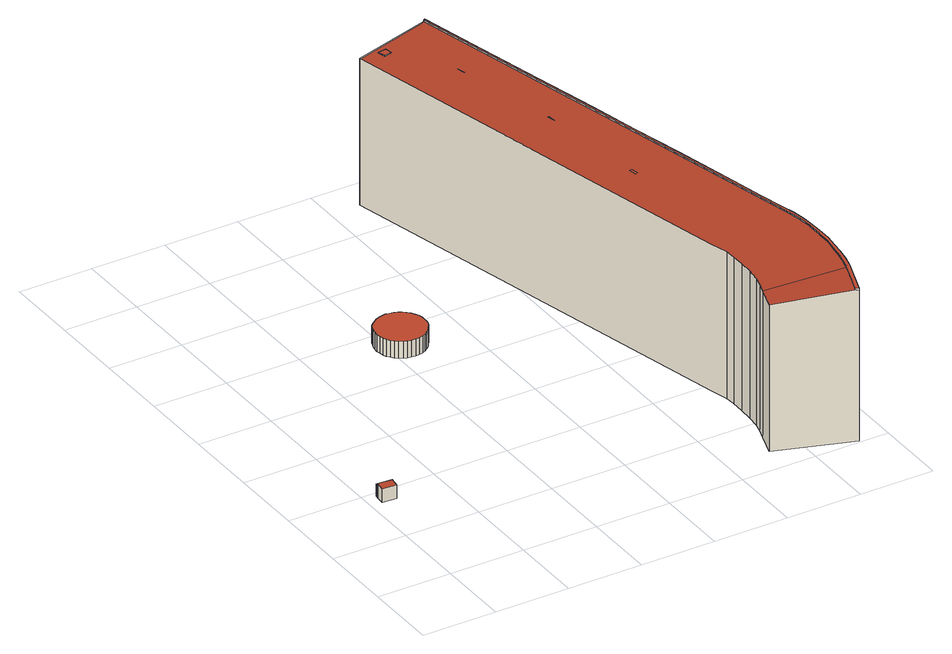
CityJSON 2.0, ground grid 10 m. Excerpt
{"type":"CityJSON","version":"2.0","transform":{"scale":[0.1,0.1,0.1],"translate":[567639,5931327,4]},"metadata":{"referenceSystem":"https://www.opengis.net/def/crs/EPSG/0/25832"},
"CityObjects":{
"building1":{"type":"Building","attributes":{"Grundfläche 2D":"2.228824","Grundhöhe NN":"5.542"},"geometry":[{"type":"Solid","lod":"3","boundaries":[[[[0,1,2,3]],[[4,5,3,2]],[[5,6,0,3]],[[6,7,1,0]],[[7,4,2,1]],[[7,6,5,4]]]],"semantics":{"surfaces":[{"type":"RoofSurface"},{"type":"WallSurface"},{"type":"GroundSurface"}],"values":[[0,1,1,1,1,2]]}}]},
"building2":{"type":"Building","attributes":{"Grundfläche 2D":"1.073300","Grundhöhe NN":"5.525"},"geometry":[{"type":"Solid","lod":"3","boundaries":[[[[8,9,10,11]],[[7,6,11,10]],[[6,12,8,11]],[[12,13,9,8]],[[13,7,10,9]],[[13,12,6,7]]]],"semantics":{"surfaces":[{"type":"RoofSurface"},{"type":"WallSurface"},{"type":"GroundSurface"}],"values":[[0,1,1,1,1,2]]}}]},
"building3":{"type":"Building","attributes":{"Grundfläche 2D":"34.107892","Grundhöhe NN":"5.296"},"geometry":[{"type":"Solid","lod":"3","boundaries":[[[[14,15,16,17,18,19,20,21,22,23,24,25,26,27,28,29,30,31,32,33,34,35,36,37,38,39,40,41,42,43,44,45,46,47,48,49,50,51,52,53]],[[54,55,24,23]],[[55,56,25,24]],[[56,57,26,25]],[[57,58,27,26]],[[58,59,28,27]],[[59,60,29,28]],[[60,61,30,29]],[[61,62,31,30]],[[62,63,32,31]],[[63,64,33,32]],[[64,65,34,33]],[[65,66,35,34]],[[66,67,36,35]],[[67,68,37,36]],[[68,69,38,37]],[[69,70,39,38]],[[70,71,40,39]],[[71,72,41,40]],[[72,73,42,41]],[[73,74,43,42]],[[74,75,44,43]],[[75,76,45,44]],[[76,77,46,45]],[[77,78,47,46]],[[78,79,48,47]],[[79,80,49,48]],[[80,81,50,49]],[[81,82,51,50]],[[82,83,52,51]],[[83,84,53,52]],[[84,85,14,53]],[[85,86,15,14]],[[86,87,16,15]],[[87,88,17,16]],[[88,89,18,17]],[[90,54,23,22]],[[89,91,19,18]],[[91,92,20,19]],[[92,93,21,20]],[[93,90,22,21]],[[82,81,80,79,78,77,76,75,74,73,72,71,70,69,68,67,66,65,64,63,62,61,60,59,58,57,56,55,54,90,93,92,91,89,88,87,86,85,84,83]]]],"semantics":{"surfaces":[{"type":"RoofSurface"},{"type":"WallSurface"},{"type":"GroundSurface"}],"values":[[0,1,1,1,1,1,1,1,1,1,1,1,1,1,1,1,1,1,1,1,1,1,1,1,1,1,1,1,1,1,1,1,1,1,1,1,1,1,1,1,1,2]]}}]},
"building4":{"type":"Building","attributes":{"Grundfläche 2D":"830.461996","Grundhöhe NN":"4.238"},"children":["building4-1","building4-2","building4-3","building4-4","building4-5","building4-6"],"geometry":[{"type":"Solid","lod":"3","boundaries":[[[[94,95,96,97,98,99,100,101,102,103,104,105,106,107,108,109,110,111,112,113,114,115,116,117,118,119,120,121,122,123,124,125,126,127,128]],[[129,130,131,132,133,134,135,136,137,138,139,140,141,142,143,144,145,146,147,148,149,150,151,152,153,154,155,156,157,158,159]],[[160,161,147,146,162]],[[109,108,107,106,105,104,103,102,163,164,165,166,167,168,169,170,171,172,111,110]],[[173,174,128,127]],[[174,175,94,128]],[[175,176,95,94]],[[176,177,96,95]],[[177,178,97,96]],[[178,179,98,97]],[[179,180,99,98]],[[180,181,100,99]],[[181,182,101,100]],[[163,102,101,182]],[[172,137,112,111]],[[135,114,113,112,137,136]],[[135,134,133,115,114]],[[131,130,116,115,133,132]],[[116,130,129,159,158,157,156,119,118,117]],[[155,154,120,119,156]],[[120,154,153]],[[120,153,152]],[[121,120,152,151]],[[150,149,122,121,151]],[[149,148,147,161,125,124,123,122]],[[161,160,126,125]],[[160,173,127,126]],[[183,184,138,137,172,185]],[[186,140,139,138,184,187]],[[141,140,186,188]],[[142,141,188,189]],[[143,142,189,190]],[[144,143,190,191]],[[145,144,191,192]],[[146,145,192,193]],[[162,146,193,194]],[[173,160,162,194,195]],[[174,173,195,196]],[[175,174,196,197]],[[176,175,197,198]],[[177,176,198,199]],[[178,177,199,200]],[[179,178,200,201]],[[180,179,201,202]],[[181,180,202,203]],[[182,181,203,204]],[[163,182,204,205]],[[206,207,208,209,210,211,212,185,172,171,170,169,168,167,166,165,164,163,205,213]],[[190,189,188,186,187,184,183,185,212,211,210,209,208,207,206,213,205,204,203,202,201,200,199,198,197,196,195,194,193,192,191]]]],"semantics":{"surfaces":[{"type":"RoofSurface"},{"type":"WallSurface"},{"type":"GroundSurface"}],"values":[[0,0,0,1,1,1,1,1,1,1,1,1,1,1,1,1,1,1,1,1,1,1,1,1,1,1,1,1,1,1,1,1,1,1,1,1,1,1,1,1,1,1,1,1,1,1,1,1,2]]}}]},
"building4-1":{"type":"BuildingInstallation","parents":["building4"],"geometry":[{"type":"MultiSurface","lod":"3","boundaries":[[[214,215,216]]],"semantics":{"surfaces":[{"type":"RoofSurface"}],"values":[0]}}]},
"building4-2":{"type":"BuildingInstallation","parents":["building4"],"geometry":[{"type":"MultiSurface","lod":"3","boundaries":[[[217,218,219,220]]],"semantics":{"surfaces":[{"type":"RoofSurface"}],"values":[0]}}]},
"building4-3":{"type":"BuildingInstallation","parents":["building4"],"geometry":[{"type":"MultiSurface","lod":"3","boundaries":[[[221,222,223,224]]],"semantics":{"surfaces":[{"type":"RoofSurface"}],"values":[0]}}]},
"building4-4":{"type":"BuildingInstallation","parents":["building4"],"geometry":[{"type":"MultiSurface","lod":"3","boundaries":[[[225,226,227,228]],[[228,227,229,230]],[[227,226,231,229]],[[226,225,232,231]],[[225,228,230,232]]],"semantics":{"surfaces":[{"type":"RoofSurface"},{"type":"WallSurface"}],"values":[0,1,1,1,1]}}]},
"building4-5":{"type":"BuildingInstallation","parents":["building4"],"geometry":[{"type":"MultiSurface","lod":"3","boundaries":[[[233,234,235,236]]],"semantics":{"surfaces":[{"type":"RoofSurface"}],"values":[0]}}]},
"building4-6":{"type":"BuildingInstallation","parents":["building4"],"geometry":[{"type":"MultiSurface","lod":"3","boundaries":[[[237,238,239,240]]],"semantics":{"surfaces":[{"type":"RoofSurface"}],"values":[0]}}]}
},
"vertices":[
[24,169,35],[5,171,35],[4,159,34],[23,158,34],[4,159,15],[23,158,15],[24,169,15],[5,171,15],
[25,175,31],[6,176,31],[5,171,31],[24,169,31],[25,175,15],[6,176,15],
[239,469,36],[237,473,36],[233,477,36],[229,481,36],[225,483,36],[220,485,36],[215,486,36],[210,487,36],[205,486,36],[200,485,36],[195,483,36],[191,480,36],[187,477,36],[183,473,36],[181,468,36],[179,464,36],[178,459,36],[177,453,36],[178,448,36],[179,443,36],[181,438,36],[184,434,36],[187,430,36],[191,427,36],[196,424,36],[200,422,36],[205,421,36],[211,421,36],[216,421,36],[221,422,36],[226,424,36],[230,427,36],[234,431,36],[237,435,36],[240,439,36],[242,444,36],[243,449,36],[243,454,36],[243,459,36],[242,464,36],[200,485,13],[195,483,13],[191,480,13],[187,477,13],[183,473,13],[181,468,13],[179,464,13],[178,459,13],[177,453,13],[178,448,13],[179,443,13],[181,438,13],[184,434,13],[187,430,13],[191,427,13],[196,424,13],[200,422,13],[205,421,13],[211,421,13],[216,421,13],[221,422,13],[226,424,13],[230,427,13],[234,431,13],[237,435,13],[240,439,13],[242,444,13],[243,449,13],[243,454,13],[243,459,13],[242,464,13],[239,469,13],[237,473,13],[233,477,13],[229,481,13],[225,483,13],[205,486,13],[220,485,13],[215,486,13],[210,487,13],
[584,69,211],[587,86,211],[589,102,211],[591,119,211],[591,132,211],[591,144,211],[590,157,211],[589,169,211],[586,188,211],[581,207,211],[573,240,211],[563,284,211],[542,374,211],[525,444,211],[510,511,211],[488,600,211],[467,688,211],[445,781,211],[443,780,211],[555,305,211],[580,199,211],[585,172,211],[587,152,211],[587,133,211],[587,132,211],[587,113,211],[584,95,211],[581,77,211],[576,57,211],[576,54,211],[575,53,211],[569,35,211],[558,5,211],[562,3,211],[580,53,211],[587,145,209],[587,152,209],[587,157,209],[585,169,209],[585,172,209],[582,188,209],[580,199,209],[555,305,209],[443,780,209],[341,757,203],[474,188,203],[480,165,203],[481,151,203],[481,133,203],[480,114,203],[478,96,203],[475,83,203],[470,68,203],[575,53,209],[576,54,209],[576,57,209],[580,70,209],[581,77,209],[583,86,209],[583,87,209],[584,95,209],[585,103,209],[587,113,209],[587,120,209],[587,132,209],[587,133,209],[558,5,209],[569,35,209],[460,38,203],[586,188,209],[581,207,209],[573,240,209],[563,284,209],[542,374,209],[525,444,209],[510,511,209],[488,600,209],[467,688,209],[445,781,209],[562,3,209],[580,53,209],[584,69,209],[587,86,209],[589,102,209],[591,119,209],[591,132,209],[591,144,209],[590,157,209],[589,169,209],[443,780,2],[341,757,2],[445,781,2],[480,165,2],[474,188,2],[481,151,2],[481,133,2],[480,114,2],[478,96,2],[475,83,2],[470,68,2],[460,38,2],[562,3,2],[580,53,2],[584,69,2],[587,86,2],[589,102,2],[591,119,2],[591,132,2],[591,144,2],[590,157,2],[589,169,2],[586,188,2],[573,240,2],[563,284,2],[542,374,2],[525,444,2],[510,511,2],[488,600,2],[467,688,2],[581,207,2],
[425,661,207],[426,661,207],[423,672,207],
[518,224,206],[521,224,206],[519,235,206],[516,234,206],
[459,514,207],[458,523,207],[458,525,207],[456,525,207],
[367,743,206],[377,745,206],[375,755,206],[364,753,206],[375,755,205],[364,753,205],[377,745,205],[367,743,205],
[478,364,206],[488,367,206],[485,377,206],[476,375,206],
[520,57,206],[517,47,206],[520,46,206],[523,56,206]
]}
